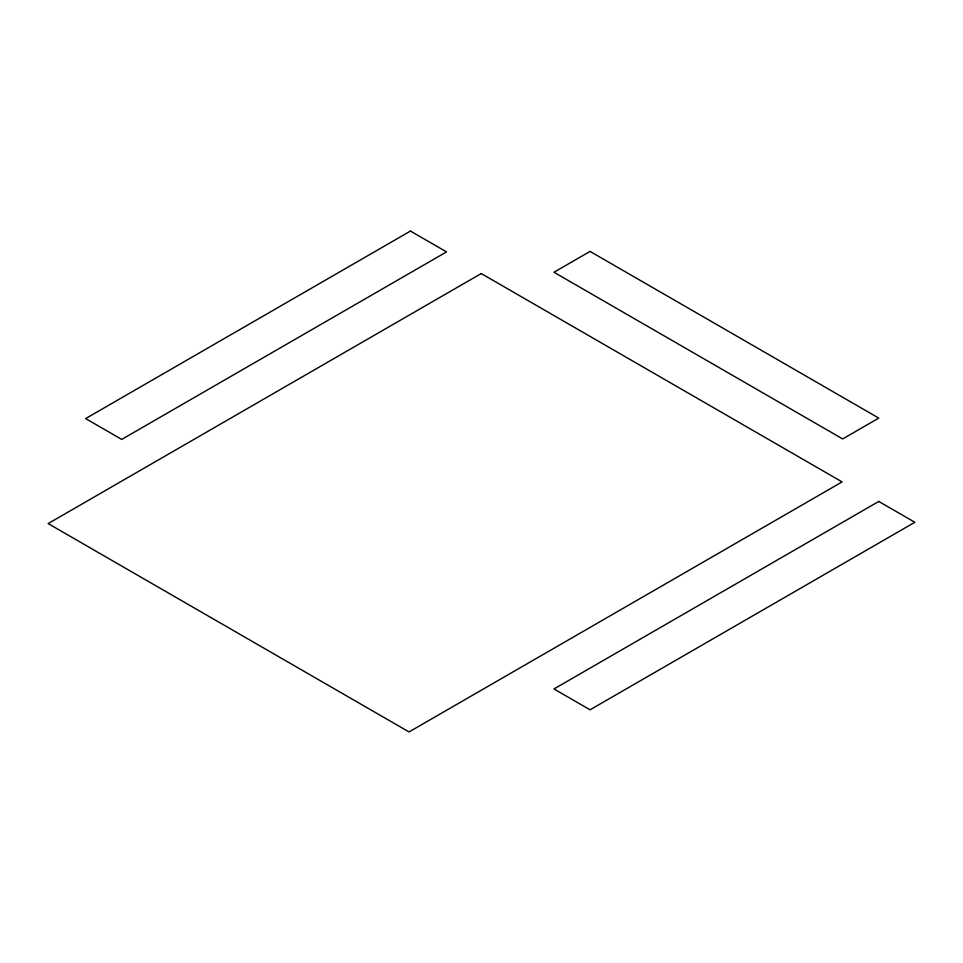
<?xml version="1.0" encoding="UTF-8"?>
<svg xmlns="http://www.w3.org/2000/svg" width="963" height="963" viewBox="0 0 963 963"><rect width="100%" height="100%" fill="white"/><g stroke="black" fill="none" stroke-linecap="round" stroke-linejoin="round"><path stroke-width="1.44" d="M410.455 231.06L85.647 418.58L121.735 439.417L446.543 251.897L410.455 231.06M481.223 273.552L48.15 523.583L409.034 731.94L842.107 481.909L481.223 273.552M590.054 251.415L553.966 272.252L842.673 438.935L878.762 418.098L590.054 251.415M878.762 501.446L553.966 688.966L590.054 709.803L914.85 522.271L878.762 501.446"/></g></svg>
